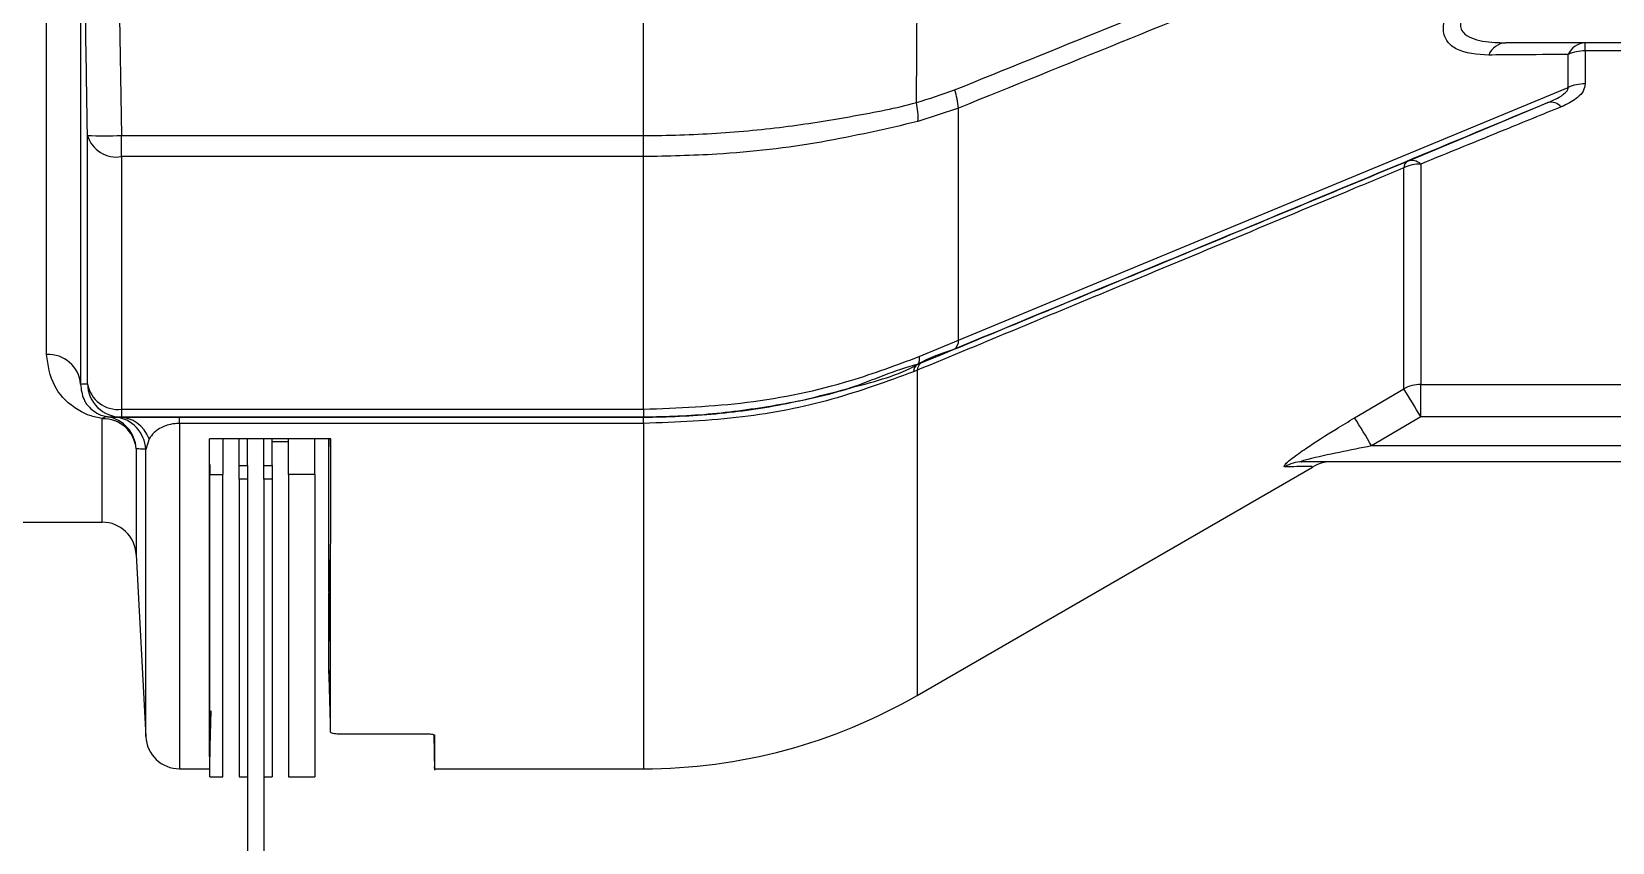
# Model space of a CAD drawing. Extents: x 17.1 to 113.1, y 3.8 to 84.5.
# Drawn here: x 26.634 to 29.52, y 32.362 to 33.842 of the extents above; entities that cross this region are included whole.
import ezdxf

# ---------------------------------------------------------------- set-up
doc = ezdxf.new("R2010")
doc.units = 0
doc.header["$MEASUREMENT"] = 0
doc.layers.add('OBJECT', color=7, linetype='CONTINUOUS')

msp = doc.modelspace()

# ---------------------------------------------------------------- linework, layer by layer
at = {"layer": 'OBJECT'}
for p, q in [((26.6616, 33.2526), (26.6616, 34.5801)), ((26.7236, 34.5537), (26.7236, 33.1986)), ((26.7929, 33.9874), (26.7982, 33.6521)), ((28.2493, 33.7124), (28.251, 33.9587)), ((27.7511, 33.6521), (27.7511, 33.862)), ((33.38, 33.8215), (29.3251, 33.8215)), ((29.4701, 33.8065), (29.4701, 33.8215)), ((29.4391, 33.7399), (29.4391, 33.8002)), ((33.3891, 33.8065), (29.4701, 33.8065)), ((29.4701, 33.8065), (29.4701, 33.7464)), ((28.3261, 33.2784), (29.4391, 33.7399)), ((29.1463, 33.6056), (29.4022, 33.7122)), ((28.3261, 33.702), (28.2522, 33.6776)), ((28.3261, 33.2784), (28.3261, 33.702)), ((26.7362, 33.1991), (26.7362, 33.6522)), ((26.7982, 33.6521), (27.7511, 33.6521)), ((26.7982, 33.6136), (26.7982, 33.6521)), ((27.7511, 33.6136), (27.7511, 33.6521)), ((27.7511, 33.6136), (26.7982, 33.6136)), ((26.7982, 33.6136), (26.7982, 33.1526)), ((27.7511, 33.1526), (27.7511, 33.6136)), ((29.1391, 33.1898), (29.1391, 33.5932)), ((29.1701, 33.6001), (29.1701, 33.1979)), ((28.2545, 33.2488), (28.3261, 33.2784)), ((28.2511, 33.2238), (28.2442, 33.2209)), ((28.2511, 33.2343), (28.2511, 33.2342)), ((28.2511, 33.2238), (28.2511, 32.6305)), ((29.0494, 33.1369), (29.1391, 33.1898)), ((29.1701, 33.1979), (33.3891, 33.1979)), ((29.1701, 33.1386), (29.1701, 33.1979)), ((26.7632, 32.9465), (26.7632, 33.1355)), ((26.7862, 33.1384), (26.793, 33.1382)), ((26.7982, 33.1383), (26.793, 33.1382)), ((26.7982, 33.1526), (27.7511, 33.1526)), ((26.7982, 33.1526), (26.7982, 33.1383)), ((27.7511, 33.1383), (26.7982, 33.1383)), ((26.9045, 33.1383), (27.7511, 33.1383)), ((26.9045, 33.1266), (26.9045, 33.1383)), ((27.7511, 33.1526), (27.7511, 33.1383)), ((27.7511, 33.1383), (27.7511, 33.1383)), ((27.7511, 33.1266), (27.7511, 33.1383)), ((29.1701, 33.1386), (29.0804, 33.0857)), ((33.3837, 33.1386), (29.1701, 33.1386)), ((26.8487, 33.0987), (26.8425, 33.0794)), ((27.7511, 33.1266), (26.9045, 33.1266)), ((26.9045, 33.1266), (26.9045, 32.4965)), ((27.1804, 33.0988), (26.9587, 33.0988)), ((26.9833, 33.0988), (26.9833, 33.0337)), ((27.0133, 33.0499), (27.0133, 33.0988)), ((27.0282, 33.0499), (27.0282, 33.0988)), ((27.0582, 33.0499), (27.0582, 33.0988)), ((27.0731, 33.0499), (27.0731, 33.0988)), ((27.1031, 33.0337), (27.1031, 33.0988)), ((27.1511, 33.0337), (27.1511, 33.0988)), ((27.177, 32.8937), (27.177, 33.0988)), ((27.1804, 33.0683), (27.1796, 33.0988)), ((27.7511, 33.1266), (27.7511, 32.4965)), ((26.8251, 33.0805), (26.8251, 32.8877)), ((26.8425, 32.5552), (26.8425, 33.0794)), ((27.0731, 33.0937), (27.1031, 33.0937)), ((33.3791, 33.0857), (29.0804, 33.0857)), ((26.9593, 33.0516), (26.9593, 33.0337)), ((27.0133, 33.0499), (27.0282, 33.0499)), ((27.0133, 33.0248), (27.0133, 33.0499)), ((27.0282, 33.0499), (27.0282, 33.0248)), ((27.0582, 33.0499), (27.0731, 33.0499)), ((27.0582, 33.0248), (27.0582, 33.0499)), ((27.0731, 33.0499), (27.0731, 33.0248)), ((28.2511, 32.6305), (28.9725, 33.047)), ((33.3781, 33.0565), (28.9532, 33.0565)), ((26.9593, 33.0337), (26.9833, 33.0337)), ((26.9593, 32.4815), (26.9593, 33.0337)), ((26.9833, 32.4815), (26.9833, 33.0337)), ((27.0282, 33.0248), (27.0133, 33.0248)), ((27.0133, 33.0248), (27.0133, 32.4815)), ((27.0282, 33.0248), (27.0282, 32.513)), ((27.0731, 33.0248), (27.0582, 33.0248)), ((27.0582, 33.0248), (27.0582, 32.513)), ((27.0731, 33.0248), (27.0731, 32.4815)), ((27.1511, 33.0337), (27.1031, 33.0337)), ((27.1031, 33.0337), (27.1031, 32.4815)), ((27.1511, 33.0337), (27.1511, 32.4815)), ((26.5569, 32.9465), (26.7632, 32.9465)), ((26.8251, 32.8877), (26.8425, 32.5552)), ((27.177, 32.8901), (27.177, 32.8937)), ((27.1801, 32.7752), (27.177, 32.8901)), ((27.177, 32.8308), (27.177, 32.8901)), ((27.18, 32.7181), (27.177, 32.8308)), ((27.177, 32.6867), (27.177, 32.8177)), ((27.177, 32.6832), (27.177, 32.6867)), ((27.1799, 32.579), (27.177, 32.6867)), ((27.1949, 32.5605), (27.3548, 32.5605)), ((27.3682, 32.5588), (27.3699, 32.4938)), ((26.9045, 32.4965), (26.9593, 32.4965)), ((27.0282, 32.513), (27.0282, 32.3315)), ((27.0582, 32.513), (27.0582, 32.3315)), ((27.3698, 32.4965), (27.7511, 32.4965)), ((26.9593, 32.4815), (26.9833, 32.4815)), ((27.0133, 32.4815), (27.0282, 32.4815)), ((27.0582, 32.4815), (27.0731, 32.4815)), ((27.1031, 32.4815), (27.1511, 32.4815))]:
    msp.add_line(p, q, dxfattribs=at)
at = {"layer": 'OBJECT', "flags": 128}
for points in [[(28.2545, 33.2488), (28.2546, 33.2458), (28.2546, 33.2432), (28.2545, 33.2409), (28.2541, 33.2389), (28.2536, 33.2372), (28.2529, 33.2359), (28.2521, 33.2349), (28.2511, 33.2343)], [(26.9593, 32.4984), (26.9604, 32.537), (26.9621, 32.6023)]]:
    msp.add_lwpolyline(points, dxfattribs=at)
at = {"layer": 'OBJECT'}
for centre, radius, start, end in [((29.3284, 33.7844), 0.0373, 95.0453, 156.907), ((29.473, 33.7841), 0.0375, 94.3859, 154.6186), ((29.4698, 33.7288), 0.0777, 89.735, 113.2219), ((28.2011, 33.6935), 0.1253, 3.8708, 19.515), ((29.4698, 33.6706), 0.0758, 89.7498, 113.8623), ((28.1247, 33.6843), 0.1278, 356.9898, 12.6703), ((29.4076, 33.6886), 0.0242, 40.4482, 102.8314), ((26.7678, 34.5825), 0.9309, 268.0505, 271.866), ((26.7893, 33.6685), 0.0556, 197.0326, 279.1645), ((29.154, 33.5929), 0.0149, 121.1484, 178.9629), ((29.1699, 33.5284), 0.0717, 89.7955, 115.4014), ((29.1533, 33.5816), 0.025, 47.7272, 106.1822), ((28.309, 33.2765), 0.0172, 304.7845, 6.3697), ((26.6646, 33.1935), 0.0592, 4.9591, 92.8852), ((28.2592, 33.2216), 0.015, 122.8521, 182.4767), ((28.2666, 33.2241), 0.0155, 122.0378, 181.1265), ((26.7921, 33.209), 0.0568, 190.0795, 276.1481), ((26.7982, 33.2003), 0.062, 181.1513, 269.9961), ((29.1701, 33.1351), 0.0628, 89.9727, 119.5334), ((27.802, 32.3444), 1.582, 30.136, 32.3023), ((26.7718, 33.126), 0.0128, 84.8258, 132.1274), ((26.765, 33.0751), 0.0603, 5.1123, 91.7206), ((26.7632, 33.0775), 0.062, 2.8, 80.9514), ((26.7806, 33.0767), 0.062, 2.5105, 84.8719), ((26.7924, 33.0783), 0.0599, 19.9391, 89.4289), ((27.72, 32.2968), 1.5726, 30.11, 32.2903), ((28.9532, 32.9977), 0.0588, 90.0562, 121.8716), ((29.0056, 32.9945), 0.062, 90.0001, 122.0977), ((26.7632, 32.8845), 0.062, 3, 90), ((27.7511, 33.4965), 1, 270, 300), ((26.9045, 32.5585), 0.062, 183, 270)]:
    msp.add_arc(centre, radius, start, end, dxfattribs=at)
for points, knots in [([(26.7362, 33.6522), (26.7355, 33.6935), (26.7322, 33.9001), (26.7278, 34.2006), (26.7247, 34.4598), (26.7236, 34.5537)], [0, 0, 0, 0, 0.137516, 0.687581, 1, 1, 1, 1]), ([(28.3192, 33.7354), (28.5047, 33.8104), (28.8663, 33.9567), (29.2279, 34.1024), (29.404, 34.1733)], [0, 0, 0, 0, 0.513008, 1, 1, 1, 1]), ([(29.4391, 34.1521), (29.4082, 34.1396), (29.2342, 34.0693), (28.8632, 33.9196), (28.5231, 33.7818), (28.3261, 33.702)], [0, 0, 0, 0, 0.083466, 0.469044, 1, 1, 1, 1]), ([(29.2941, 33.799), (29.2729, 33.8003), (29.2429, 33.8022), (29.2175, 33.8222), (29.2097, 33.8427), (29.2138, 33.8692), (29.2307, 33.9021), (29.2579, 33.9348), (29.2807, 33.9553), (29.2901, 33.9638)], [0, 0, 0, 0, 0.269459, 0.381209, 0.493907, 0.593567, 0.708386, 0.879635, 1, 1, 1, 1]), ([(29.3211, 33.9286), (29.3036, 33.9182), (29.2802, 33.9043), (29.2561, 33.8819), (29.2459, 33.8682), (29.2418, 33.8557), (29.2433, 33.8453), (29.2514, 33.8352), (29.2732, 33.825), (29.3002, 33.8218), (29.3204, 33.8215), (29.3251, 33.8215)], [0, 0, 0, 0, 0.248555, 0.333334, 0.418737, 0.477067, 0.535601, 0.604491, 0.713168, 0.934337, 1, 1, 1, 1]), ([(29.4391, 33.8002), (29.408, 33.7999), (29.3599, 33.7995), (29.3112, 33.7991), (29.2941, 33.799)], [0, 0, 0, 0, 0.648493, 1, 1, 1, 1]), ([(28.2493, 33.7124), (28.2493, 33.7124), (28.2727, 33.7191), (28.296, 33.7272), (28.3192, 33.7354)], [0, 0, 0, 0, 0.000029, 1, 1, 1, 1]), ([(29.4022, 33.7122), (29.4118, 33.7165), (29.424, 33.7219), (29.4352, 33.731), (29.4388, 33.7359), (29.4391, 33.7388), (29.4391, 33.7399)], [0, 0, 0, 0, 0.5808968, 0.7400747, 0.9008932, 1, 1, 1, 1]), ([(29.4701, 33.7464), (29.4694, 33.7419), (29.4679, 33.733), (29.4546, 33.7187), (29.4391, 33.7098), (29.4277, 33.705), (29.4261, 33.7043)], [0, 0, 0, 0, 0.254855, 0.508633, 0.928591, 1, 1, 1, 1]), ([(27.7511, 33.6521), (27.7511, 33.6521), (27.7955, 33.6521), (27.8845, 33.6551), (28.0132, 33.6672), (28.1352, 33.6875), (28.2125, 33.7019), (28.2493, 33.7124), (28.2493, 33.7124)], [0, 0, 0, 0, 0.000005, 0.258899, 0.517796, 0.758901, 0.999996, 1, 1, 1, 1]), ([(29.4022, 33.7122), (29.2265, 33.6391), (28.8654, 33.4887), (28.5042, 33.3391), (28.3188, 33.2623)], [0, 0, 0, 0, 0.486656, 1, 1, 1, 1]), ([(29.4261, 33.7043), (29.3918, 33.6904), (29.3055, 33.6552), (29.2211, 33.6208), (29.1701, 33.6001)], [0, 0, 0, 0, 0.396331, 1, 1, 1, 1]), ([(28.2522, 33.6776), (28.1941, 33.6642), (28.0762, 33.6368), (27.9053, 33.6168), (27.7957, 33.6145), (27.7511, 33.6136)], [0, 0, 0, 0, 0.365392, 0.741453, 1, 1, 1, 1]), ([(29.1391, 33.5932), (29.1083, 33.5803), (28.935, 33.508), (28.6391, 33.3848), (28.3738, 33.2747), (28.2511, 33.2238)], [0, 0, 0, 0, 0.104198, 0.585846, 1, 1, 1, 1]), ([(28.2584, 33.2372), (28.4106, 33.3003), (28.7068, 33.4229), (29.0026, 33.5459), (29.1463, 33.6056)], [0, 0, 0, 0, 0.514049, 1, 1, 1, 1]), ([(26.7632, 33.1355), (26.7553, 33.1372), (26.7341, 33.142), (26.701, 33.1616), (26.6694, 33.1973), (26.6644, 33.2329), (26.6616, 33.2526)], [0, 0, 0, 0, 0.086849, 0.233706, 0.575453, 1, 1, 1, 1]), ([(27.7511, 33.1526), (27.8144, 33.1551), (27.9428, 33.1603), (28.1124, 33.1959), (28.2132, 33.2334), (28.2545, 33.2488)], [0, 0, 0, 0, 0.364471, 0.739444, 1, 1, 1, 1]), ([(28.3188, 33.2623), (28.2957, 33.2545), (28.2726, 33.2466), (28.2511, 33.2343), (28.2511, 33.2343)], [0, 0, 0, 0, 0.9999682, 1, 1, 1, 1]), ([(28.2511, 33.2343), (28.2511, 33.2343), (28.2095, 33.2239), (28.1306, 33.1865), (28.0039, 33.1602), (27.8774, 33.142), (27.7932, 33.1383), (27.7511, 33.1383), (27.7511, 33.1383)], [0, 0, 0, 0, 0.000005, 0.255831, 0.511647, 0.755821, 0.999995, 1, 1, 1, 1]), ([(27.7511, 33.1383), (27.7511, 33.1383), (27.7952, 33.1383), (27.8834, 33.1426), (28.0129, 33.1605), (28.1353, 33.1936), (28.2159, 33.2141), (28.2511, 33.2342), (28.2511, 33.2342)], [0, 0, 0, 0, 0.000004, 0.252523, 0.505041, 0.752516, 0.999995, 1, 1, 1, 1]), ([(28.2442, 33.2209), (28.1953, 33.2031), (28.0959, 33.1668), (27.9287, 33.1336), (27.8116, 33.129), (27.7511, 33.1266)], [0, 0, 0, 0, 0.319293, 0.647815, 1, 1, 1, 1]), ([(28.2511, 33.2342), (28.2511, 33.2342), (28.2536, 33.235), (28.256, 33.2361), (28.2584, 33.2372)], [0, 0, 0, 0, 0.000268, 1, 1, 1, 1]), ([(26.7236, 33.1986), (26.7256, 33.1987), (26.7293, 33.1988), (26.734, 33.199), (26.7362, 33.1991)], [0, 0, 0, 0, 0.547716, 1, 1, 1, 1]), ([(26.7236, 33.1986), (26.7247, 33.1888), (26.7265, 33.1731), (26.7385, 33.1561), (26.7509, 33.1466), (26.7609, 33.1414), (26.7698, 33.1394), (26.773, 33.1387)], [0, 0, 0, 0, 0.432516, 0.699492, 0.858617, 0.949421, 1, 1, 1, 1]), ([(26.773, 33.1387), (26.7736, 33.1387), (26.7766, 33.1386), (26.7811, 33.1385), (26.7854, 33.1384), (26.7862, 33.1384)], [0, 0, 0, 0, 0.169099, 0.845499, 1, 1, 1, 1]), ([(26.793, 33.1382), (26.8025, 33.1382), (26.8158, 33.1382), (26.8509, 33.1383), (26.8776, 33.1383), (26.8967, 33.1383), (26.9045, 33.1383)], [0, 0, 0, 0, 0.484963, 0.675899, 0.868393, 1, 1, 1, 1]), ([(28.9222, 33.0476), (28.9213, 33.0479), (28.9194, 33.0486), (28.9244, 33.0543), (28.9374, 33.065), (28.9675, 33.0863), (29.0074, 33.1118), (29.0381, 33.1301), (29.0494, 33.1369)], [0, 0, 0, 0, 0.087297, 0.174538, 0.284703, 0.464437, 0.802351, 1, 1, 1, 1]), ([(26.9045, 33.1266), (26.9018, 33.1265), (26.8957, 33.1264), (26.8856, 33.1246), (26.8698, 33.1194), (26.8569, 33.1103), (26.8514, 33.1025), (26.8487, 33.0987)], [0, 0, 0, 0, 0.064307, 0.144323, 0.280227, 0.653315, 1, 1, 1, 1]), ([(26.9593, 32.4984), (26.9593, 32.4992), (26.9593, 32.5008), (26.9593, 32.5319), (26.9592, 32.5856), (26.9591, 32.664), (26.959, 32.7717), (26.9589, 32.9125), (26.9587, 33.0318), (26.9587, 33.0973), (26.9587, 33.0988)], [0, 0, 0, 0, 0.113345, 0.250064, 0.386783, 0.527474, 0.668166, 0.831402, 0.996274, 1, 1, 1, 1]), ([(27.1804, 33.0683), (27.1804, 33.0703), (27.1804, 33.0743), (27.1804, 33.0803), (27.1804, 33.087), (27.1804, 33.0932), (27.1804, 33.0973), (27.1804, 33.0988)], [0, 0, 0, 0, 0.198922, 0.397845, 0.596771, 0.859233, 1, 1, 1, 1]), ([(26.8425, 33.0794), (26.8403, 33.0795), (26.8335, 33.0799), (26.8284, 33.0803), (26.8251, 33.0805)], [0, 0, 0, 0, 0.33844, 1, 1, 1, 1]), ([(29.0804, 33.0857), (29.0609, 33.0818), (29.0217, 33.0741), (28.9799, 33.0652), (28.9586, 33.0596), (28.9546, 33.0584), (28.9522, 33.0575), (28.9514, 33.0569), (28.9515, 33.0566), (28.9524, 33.0565), (28.953, 33.0565), (28.9532, 33.0565)], [0, 0, 0, 0, 0.419111, 0.839952, 0.8802, 0.924731, 0.942602, 0.960654, 0.976829, 0.994028, 1, 1, 1, 1]), ([(27.1801, 32.7752), (27.1801, 32.7965), (27.1801, 32.839), (27.1802, 32.9328), (27.1803, 33.0144), (27.1804, 33.0683)], [0, 0, 0, 0, 0.25383, 0.507659, 1, 1, 1, 1]), ([(28.9719, 33.0481), (28.9705, 33.0481), (28.9679, 33.0481), (28.9371, 33.0478), (28.9222, 33.0476)], [0, 0, 0, 0, 0.5172286, 1, 1, 1, 1]), ([(27.18, 32.7181), (27.18, 32.7226), (27.18, 32.7318), (27.18, 32.7506), (27.18, 32.7654), (27.1801, 32.7752)], [0, 0, 0, 0, 0.2514926, 0.5029859, 1, 1, 1, 1]), ([(27.1799, 32.579), (27.1799, 32.5883), (27.1799, 32.6069), (27.1799, 32.6505), (27.18, 32.6911), (27.18, 32.7181)], [0, 0, 0, 0, 0.251571, 0.503142, 1, 1, 1, 1]), ([(27.177, 32.6701), (27.177, 32.6707), (27.177, 32.6728), (27.177, 32.6771), (27.177, 32.681), (27.177, 32.6832)], [0, 0, 0, 0, 0.125776, 0.500813, 1, 1, 1, 1]), ([(27.1799, 32.5635), (27.1799, 32.564), (27.1799, 32.5661), (27.1799, 32.5711), (27.1799, 32.5759), (27.1799, 32.579)], [0, 0, 0, 0, 0.104843, 0.416864, 1, 1, 1, 1]), ([(27.1799, 32.5635), (27.18, 32.5632), (27.1804, 32.5625), (27.183, 32.5616), (27.1869, 32.5609), (27.1911, 32.5605), (27.1939, 32.5605), (27.1949, 32.5605)], [0, 0, 0, 0, 0.218408, 0.436843, 0.654255, 0.868849, 1, 1, 1, 1]), ([(27.3548, 32.5605), (27.3564, 32.5605), (27.3598, 32.5604), (27.3643, 32.5599), (27.3677, 32.5592), (27.3696, 32.5583), (27.3698, 32.5578), (27.3698, 32.5576)], [0, 0, 0, 0, 0.210781, 0.421491, 0.634056, 0.849646, 1, 1, 1, 1]), ([(27.3698, 32.5576), (27.3698, 32.5427), (27.3698, 32.5128), (27.3698, 32.4943), (27.3698, 32.499), (27.3698, 32.5001)], [0, 0, 0, 0, 0.430496, 0.863934, 1, 1, 1, 1])]:
    msp.add_open_spline(points, degree=3, knots=knots, dxfattribs=at)

doc.saveas('drawing.dxf')
